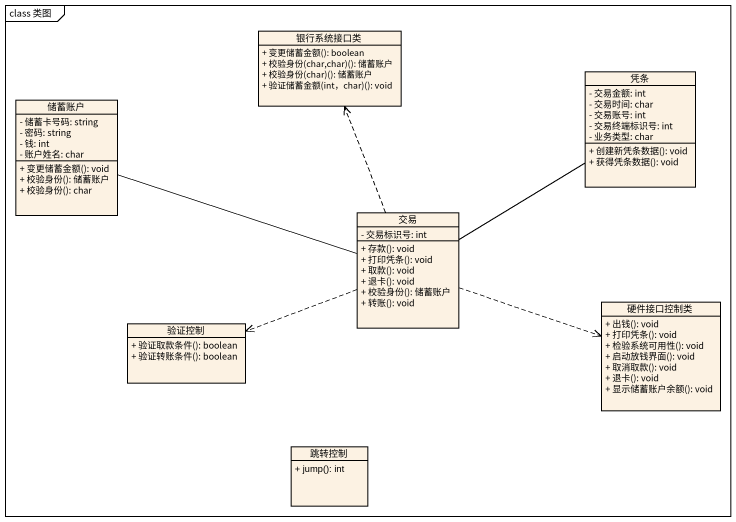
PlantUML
@startuml
mainframe class 类图
hide circle
hide empty members
skinparam classAttributeIconSize 0
class 银行系统接口类 {
  + 变更储蓄金额(): boolean
  + 校验身份(char,char)(): 储蓄账户
  + 校验身份(char)(): 储蓄账户
  + 验证储蓄金额(int，char)(): void
}
class 凭条 {
  - 交易金额: int
  - 交易时间: char
  - 交易账号: int
  - 交易终端标识号: int
  - 业务类型: char
  + 创建新凭条数据(): void
  + 获得凭条数据(): void
}
class 储蓄账户 {
  - 储蓄卡号码: string
  - 密码: string
  - 钱: int
  - 账户姓名: char
  + 变更储蓄金额(): void
  + 校验身份(): 储蓄账户
  + 校验身份(): char
}
class 交易 {
  - 交易标识号: int
  + 存款(): void
  + 打印凭条(): void
  + 取款(): void
  + 退卡(): void
  + 校验身份(): 储蓄账户
  + 转账(): void
}
class 验证控制 {
  + 验证取款条件(): boolean
  + 验证转账条件(): boolean
}
class 硬件接口控制类 {
  + 出钱(): void
  + 打印凭条(): void
  + 检验系统可用性(): void
  + 启动放钱界面(): void
  + 取消取款(): void
  + 退卡(): void
  + 显示储蓄账户余额(): void
}
class 跳转控制 {
  + jump(): int
}
储蓄账户 -right- 交易
交易 .up.> 银行系统接口类
交易 -up- 凭条
交易 .left.> 验证控制
交易 .right.> 硬件接口控制类
@enduml
